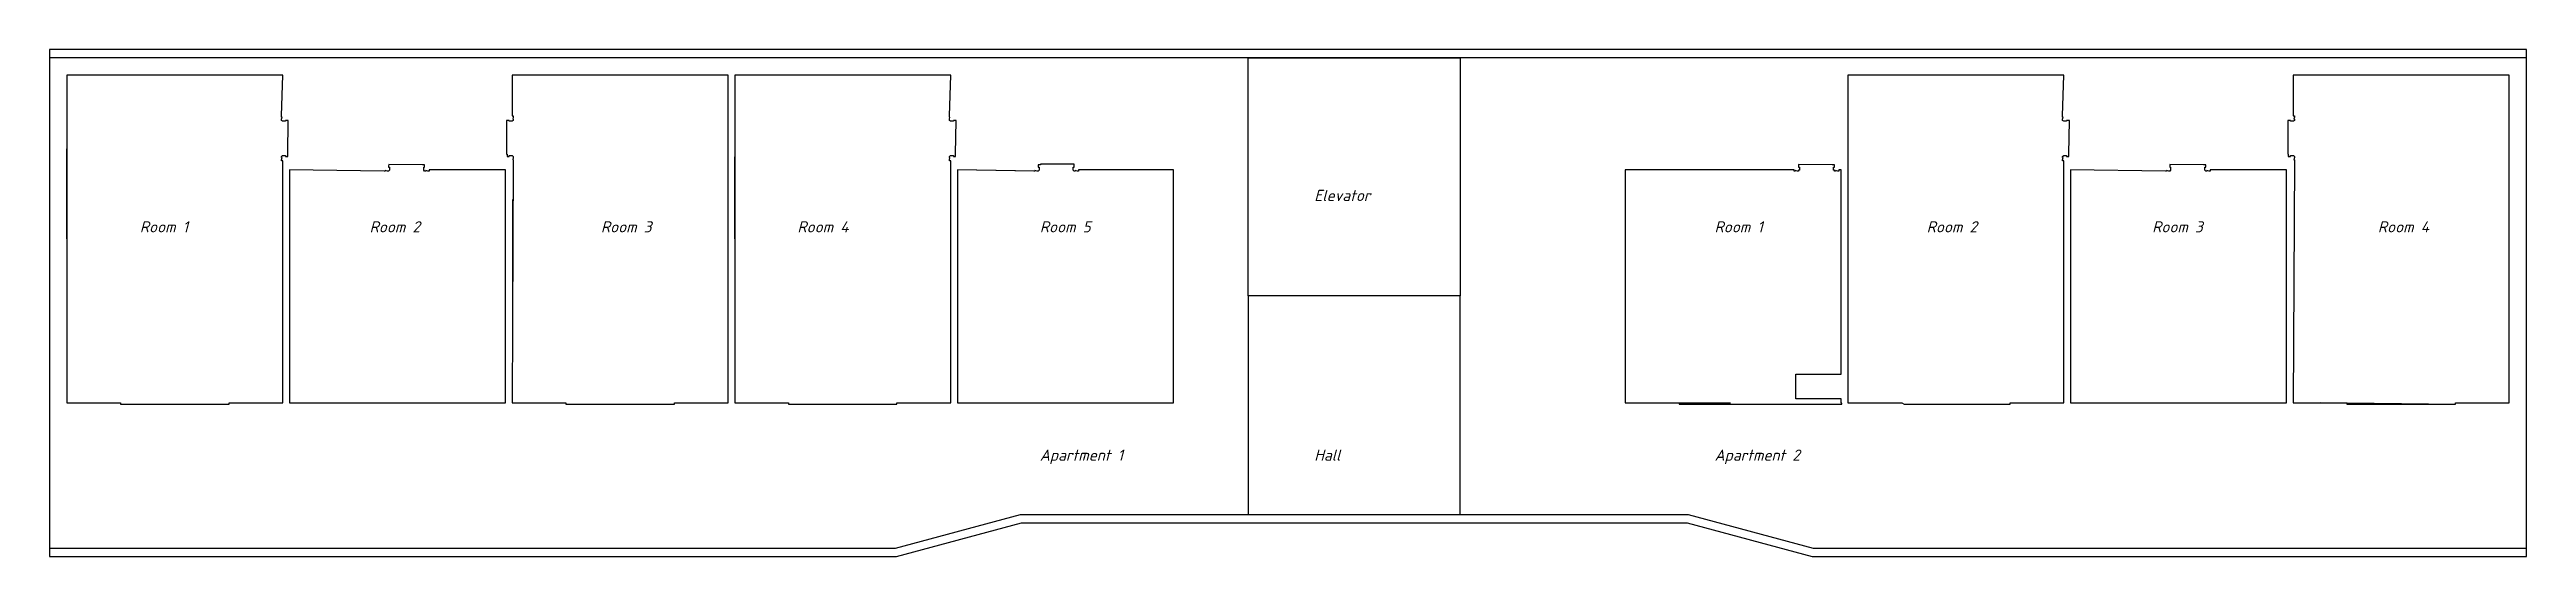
# Model space of a CAD drawing. Header units: millimetres. Extents: x 6401 to 50901, y -11201 to -2101.
import ezdxf

# ---------------------------------------------------------------- set-up
doc = ezdxf.new("R2010")
doc.units = ezdxf.units.MM
for name, color, linetype in [('floor', 7, 'Continuous'), ('other', 94, 'Continuous'), ('room', 160, 'Continuous'), ('txt', 10, 'Continuous'), ('windows', 3, 'Continuous')]:
    doc.layers.add(name, color=color, linetype=linetype)
doc.styles.add('ISO', font='isocpeui.ttf')

msp = doc.modelspace()

# ---------------------------------------------------------------- linework, layer by layer
at = {"layer": 'floor'}
for points in [[(38067, -11201), (50901, -11201), (50901, -2101), (6401, -2101), (6401, -11201), (21617, -11201), (23862, -10600), (35822, -10600)], [(38087, -11051), (50901, -11051), (50901, -2251), (6401, -2251), (6401, -11051), (21597, -11051), (23842, -10450), (35842, -10450)]]:
    msp.add_lwpolyline(points, close=True, dxfattribs=at)
at = {"layer": 'other'}
for points in [[(27938, -2251), (31746, -2251), (31746, -6521), (27938, -6521)], [(31746, -6521), (27938, -6521), (27938, -10450), (31746, -10450)]]:
    msp.add_lwpolyline(points, close=True, dxfattribs=at)
at = {"layer": 'room'}
for points in [[(10568, -3373), (10568, -3353), (10578, -3313), (10568, -3313), (10568, -3293), (10591, -2561), (6711, -2561), (6711, -8441), (7676, -8441), (7676, -8466), (7719, -8466), (8598, -8466), (8651, -8466), (8703, -8466), (9582, -8466), (9626, -8466), (9626, -8441), (10591, -8441), (10591, -4099), (10568, -4099), (10568, -4079), (10578, -4039), (10568, -4039), (10568, -4019), (10588, -4004), (10640, -4004), (10640, -4019), (10680, -4019), (10680, -3979), (10690, -3375, 0.019349), (10640, -3373), (10640, -3388), (10588, -3388)], [(18591, -2561), (14711, -2561), (14711, -3293), (14733, -3293), (14733, -3313), (14723, -3353), (14733, -3353), (14733, -3373), (14713, -3388), (14661, -3388), (14661, -3373, 0.019566), (14611, -3375), (14611, -3979), (14621, -3979), (14621, -4019), (14661, -4019), (14661, -4004), (14713, -4004), (14733, -4019), (14733, -4039), (14723, -4079), (14733, -4079), (14733, -4099), (14711, -8441), (15676, -8441), (15676, -8466), (15719, -8466), (16598, -8466), (16651, -8466), (16703, -8466), (17582, -8466), (17626, -8466), (17626, -8441), (18591, -8441)], [(22591, -4099), (22568, -4099), (22568, -4079), (22578, -4039), (22568, -4039), (22568, -4019), (22588, -4004), (22640, -4004), (22640, -4019), (22680, -4019), (22680, -3979), (22690, -3375, 0.019349), (22640, -3373), (22640, -3388), (22588, -3388), (22568, -3373), (22568, -3353), (22578, -3313), (22568, -3313), (22568, -3293), (22591, -2561), (18711, -2561), (18711, -8441), (19676, -8441), (19676, -8466), (19719, -8466), (20598, -8466), (20651, -8466), (20703, -8466), (21582, -8466), (21626, -8466), (21626, -8441), (22591, -8441)], [(42591, -4099), (42568, -4099), (42568, -4079), (42578, -4039), (42568, -4039), (42568, -4019), (42588, -4004), (42640, -4004), (42640, -4019), (42680, -4019), (42680, -3979), (42690, -3375, 0.019349), (42640, -3373), (42640, -3388), (42588, -3388), (42568, -3373), (42568, -3353), (42578, -3313), (42568, -3313), (42568, -3293), (42591, -2561), (38711, -2561), (38711, -8441), (39676, -8441), (39719, -8466), (40598, -8466), (40651, -8466), (40703, -8466), (41582, -8466), (41626, -8466), (41626, -8441), (42591, -8441)], [(50591, -2561), (46711, -2561), (46711, -3293), (46733, -3293), (46733, -3313), (46723, -3353), (46733, -3353), (46733, -3373), (46713, -3388), (46661, -3388), (46661, -3373, 0.019566), (46611, -3375), (46611, -3979), (46621, -3979), (46621, -4019), (46661, -4019), (46661, -4004), (46713, -4004), (46733, -4019), (46733, -4039), (46723, -4079), (46733, -4079), (46733, -4099), (46711, -8441), (47676, -8441), (47676, -8466), (47719, -8466), (48598, -8466), (48651, -8466), (48703, -8466), (49582, -8466), (49626, -8466), (49626, -8441), (50591, -8441)], [(14591, -4261), (13219, -4261), (13219, -4284), (13199, -4284), (13159, -4274), (13159, -4284), (13139, -4284), (13124, -4264), (13124, -4212), (13139, -4212), (13139, -4172), (13099, -4172), (12495, -4162, 0.019349), (12493, -4212), (12508, -4212), (12508, -4264), (12493, -4284), (12473, -4284), (12433, -4274), (12433, -4284), (12413, -4284), (10711, -4261), (10711, -8441), (14591, -8441)], [(26591, -4261), (24889, -4261), (24889, -4284), (24869, -4284), (24829, -4274), (24829, -4284), (24809, -4284), (24794, -4264), (24794, -4212), (24809, -4212, 0.019566), (24807, -4161), (24203, -4161), (24203, -4172), (24163, -4172), (24163, -4212), (24178, -4212), (24178, -4264), (24163, -4284), (24143, -4284), (24103, -4274), (24103, -4284), (24083, -4284), (22711, -4261), (22711, -8441), (26591, -8441)], [(36598, -8466), (36651, -8466), (36703, -8466), (37582, -8466), (37626, -8466), (37669, -8466), (38548, -8466), (38601, -8466), (38601, -8451), (38591, -8451), (38591, -8373), (37773, -8373), (37773, -7926), (38591, -7926), (38591, -4261), (38549, -4261), (38549, -4284), (38529, -4284), (38489, -4274), (38489, -4284), (38469, -4284), (38469, -4264), (38454, -4264), (38454, -4212), (38469, -4212), (38469, -4172), (38429, -4172), (37825, -4162, 0.019349), (37823, -4212), (37838, -4212), (37838, -4264), (37823, -4264), (37823, -4284), (37803, -4284), (37763, -4274), (37763, -4284), (37743, -4284), (37743, -4261), (34711, -4261), (34711, -8441), (35676, -8441), (35676, -8466), (35719, -8466)], [(46591, -4261), (45219, -4261), (45219, -4284), (45199, -4284), (45159, -4274), (45159, -4284), (45139, -4284), (45124, -4264), (45124, -4212), (45139, -4212), (45139, -4172), (45099, -4172), (44495, -4162, 0.019349), (44493, -4212), (44508, -4212), (44508, -4264), (44493, -4284), (44473, -4284), (44433, -4274), (44433, -4284), (44413, -4284), (42711, -4261), (42711, -8441), (46591, -8441)]]:
    msp.add_lwpolyline(points, format="xyb", close=True, dxfattribs=at)
at = {"layer": 'windows'}
for p, q in [((6711, -5501), (6711, -3885)), ((12413, -4284), (10711, -4261)), ((18711, -5501), (18711, -4026)), ((24103, -4284), (22711, -4261)), ((26591, -4261), (24889, -4261)), ((14722, -6270), (14722, -4795)), ((42591, -6270), (42591, -4901)), ((46591, -6351), (46591, -5063)), ((6711, -5501), (6711, -5501)), ((42591, -6270), (42591, -6270)), ((34711, -8441), (36598, -8441)), ((49143, -8466), (47193, -8441))]:
    msp.add_line(p, q, dxfattribs=at)

# ---------------------------------------------------------------- texts
at = {"layer": 'txt', "char_height": 200, "attachment_point": 1, "style": 'ISO'}
for s, insert, width in [('Elevator', (29123, -4620), 2072.77), ('Room 1', (8023, -5183), 1588.14), ('Room 2', (12151, -5183), 1588.14), ('Room 3', (16307, -5183), 1588.14), ('Room 4', (19837, -5183), 1588.14), ('Room 5', (24192, -5183), 1588.14), ('Room 1', (36314, -5183), 1588.14), ('Room 2', (40125, -5183), 1588.14), ('Room 3', (44176, -5183), 1588.14), ('Room 4', (48231, -5183), 1588.14), ('Apartment 1', (24192, -9282), 1588.14), ('Hall', (29123, -9282), 2072.77), ('Apartment 2', (36314, -9282), 2072.77)]:
    msp.add_mtext(s, dxfattribs=dict(at, insert=insert, width=width))

doc.saveas('drawing.dxf')
